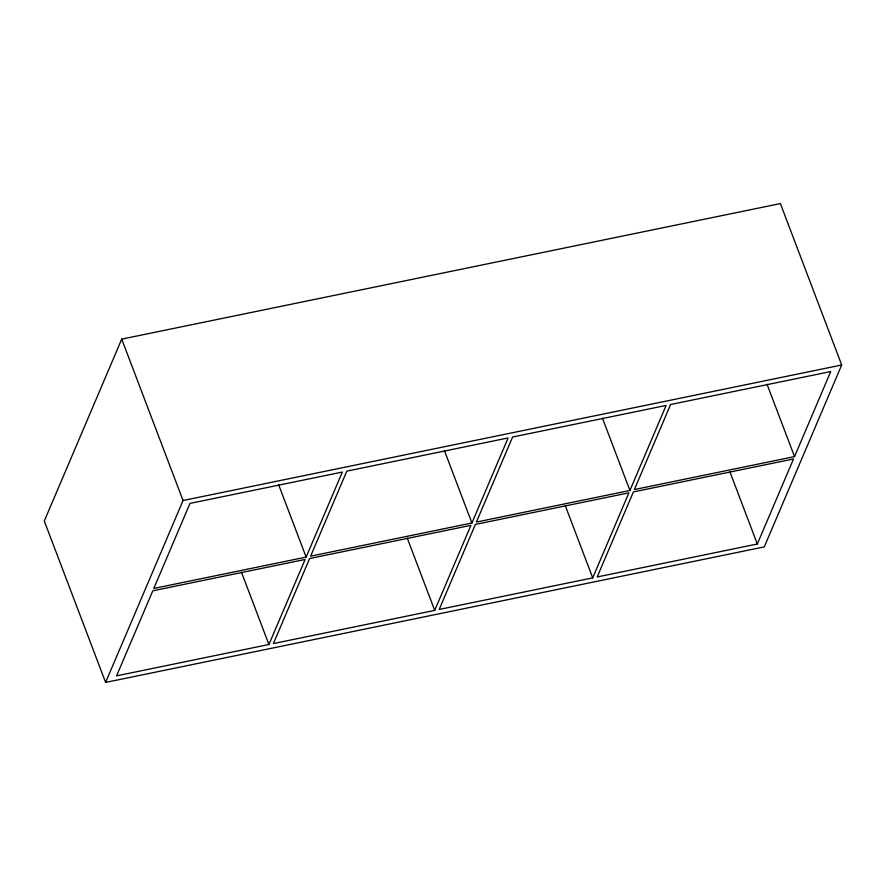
<?xml version="1.0" encoding="UTF-8"?>
<svg xmlns="http://www.w3.org/2000/svg" width="886" height="886" viewBox="0 0 886 886"><rect width="100%" height="100%" fill="white"/><g stroke="black" fill="none" stroke-linecap="round" stroke-linejoin="round"><path stroke-width="1.33" d="M121.725 339.116L44.3 521.012L105.611 682.419L764.275 546.884L841.7 364.988L780.389 203.581L121.725 339.116L183.048 500.524L105.611 682.419M268.923 644.499L305.127 559.465L152.791 590.807L116.587 675.852L268.923 644.499L241.457 572.19M306.135 557.095L342.339 472.061L189.992 503.403L153.787 588.448L306.135 557.095L278.669 484.786M434.716 610.388L470.909 525.343L309.613 558.534L273.409 643.579L434.716 610.388L407.239 538.079M471.917 522.984L508.121 437.939L346.814 471.13L310.621 556.175L471.917 522.984L444.451 450.675M592.712 577.882L628.916 492.837L475.394 524.423L439.19 609.468L592.712 577.882L565.246 505.563M629.913 490.467L666.117 405.434L512.606 437.019L476.402 522.064L629.913 490.467L602.447 418.159M757.32 544.004L793.524 458.959L633.39 491.918L597.186 576.952L757.32 544.004L729.854 471.695M794.532 456.6L830.725 371.555L670.602 404.514L634.398 489.548L794.532 456.6L767.054 384.291M183.048 500.524L841.7 364.988"/></g></svg>
